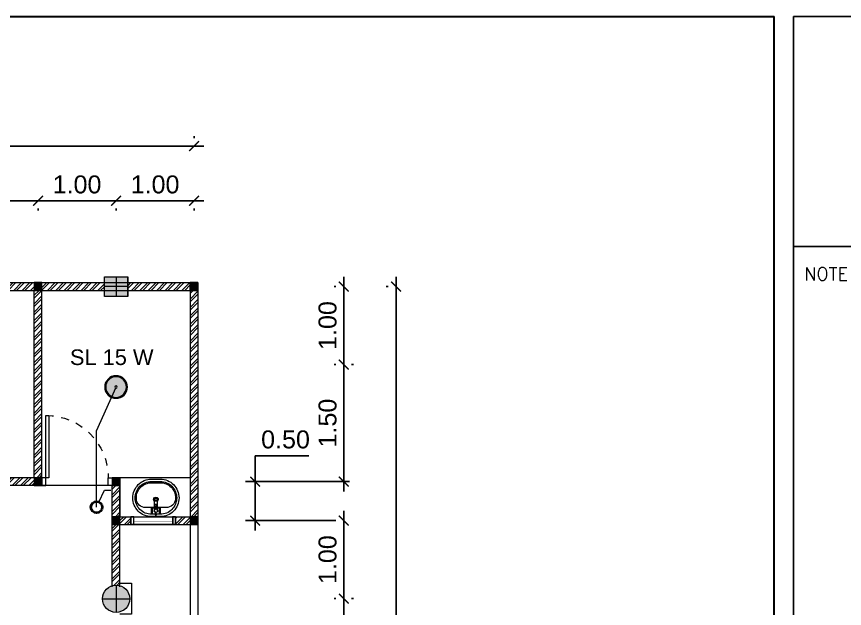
# Model space of a CAD drawing. Header units: millimetres. Extents: x -667 to -468, y -723 to -475.
# Drawn here: x -606.04 to -595.43, y -668.92 to -661.34 of the extents above; entities that cross this region are included whole.
import ezdxf

# ---------------------------------------------------------------- set-up
doc = ezdxf.new("R2010")
doc.units = ezdxf.units.MM
doc.linetypes.add('CENTER', pattern=[2, 1.25, -0.25, 0.25, -0.25])
doc.linetypes.add('HIDDEN', pattern=[0.375, 0.25, -0.125])
doc.layers.get('0').update_dxf_attribs({"lineweight": 9})
doc.layers.get('Defpoints').update_dxf_attribs({"lineweight": 0})
for name, color, linetype, lineweight in [('BLOCK', 231, 'Continuous', 5), ('COLUMN', 11, 'Continuous', 9), ('dinding', 36, 'Continuous', 9), ('DOOR', 6, 'Continuous', 5), ('FIX', 12, 'Continuous', 9), ('Furniture', 172, 'Continuous', 0), ('HIDDEN', 9, 'HIDDEN', 5), ('NOTASI', 250, 'Continuous', 5), ('pintu', 6, 'Continuous', 5)]:
    doc.layers.add(name, color=color, linetype=linetype, lineweight=lineweight)
doc.layers.add('KOP', color=1, linetype='Continuous')
doc.styles.add('ROMANS', font='romans.shx')
doc.styles.get("Standard").update_dxf_attribs({"font": 'arial.ttf'})
doc.dimstyles.new('Copy of 1-100', dxfattribs={"dimtxt": 0.23, "dimasz": 0.125, "dimexe": 0.125, "dimexo": 0.1, "dimgap": 0.09, "dimtad": 1, "dimtoh": 1, "dimzin": 0, "dimdsep": 46, "dimtxsty": 'Standard', "dimblk": 'ARCHTICK', "dimcen": 0.09, "dimdle": 0.125, "dimclrt": 2, "dimadec": 0, "dimazin": 0, "dimtfac": 1, "dimtofl": 0, "dimtmove": 0, "dimatfit": 3, "dimldrblk": 'ARCHTICK', "dimfxl": 1, "dimtolj": 1, "dimtzin": 0, "dimarcsym": 0})
pattern_1 = [(45, (37.383015, -159.11042), (-0.053881537, 0.053881537), []), (45, (37.418936, -159.11042), (-0.053881537, 0.053881537), [])]

# ---------------------------------------------------------------- blocks, each defined once
blk = doc.blocks.new('EW2433')
at = {"layer": 'KOP', "color": 11, "ltscale": 0.1}
for p, q in [((483.0215, -195.9497), (500.4465, -195.9497)), ((500.4441, -195.9522), (483.0239, -195.9522)), ((500.4441, -209.5931), (500.4441, -195.9522)), ((500.4465, -195.9497), (500.4465, -209.5956))]:
    blk.add_line(p, q, dxfattribs=at)
at = {"layer": 'KOP', "ltscale": 0.1}
blk.add_line((500.5786, -195.9497), (502.5381, -195.9497), dxfattribs=at)
at = {"layer": 'KOP', "linetype": 'Continuous'}
for p, q in [((500.5786, -209.5956), (500.5786, -195.9497)), ((500.5786, -195.9497), (502.5381, -195.9497))]:
    blk.add_line(p, q, dxfattribs=at)
at = {"layer": 'KOP', "color": 1, "ltscale": 0.1}
blk.add_line((502.5381, -197.5206), (500.5786, -197.5206), dxfattribs=at)
at = {"layer": 'KOP', "color": 1, "linetype": 'Continuous', "style": 'ROMANS', "width": 1}
blk.add_text('NOTE', height=0.08818, dxfattribs=at).set_placement((500.6522, -197.7529))
blk = doc.blocks.new('FFFF')
at = {"layer": 'NOTASI', "ltscale": 0.01}
h = blk.add_hatch(color=256, dxfattribs=at)
h.paths.add_polyline_path([(-508.37, -250.991), (-508.495, -250.991), (-508.495, -251.141), (-508.37, -251.141)])
h.paths.add_polyline_path([(-508.37, -251.141), (-508.495, -251.141), (-508.495, -251.291), (-508.37, -251.291)])
h.paths.add_polyline_path([(-508.495, -251.141), (-508.62, -251.141), (-508.62, -251.291), (-508.495, -251.291)])
h.paths.add_polyline_path([(-508.495, -250.991), (-508.62, -250.991), (-508.62, -251.141), (-508.495, -251.141)])
at = {"ltscale": 0.01}
for p, q in [((-508.37, -250.991), (-508.62, -250.991)), ((-508.495, -250.991), (-508.495, -251.291)), ((-508.62, -251.141), (-508.37, -251.141))]:
    blk.add_line(p, q, dxfattribs=at)
blk.add_lwpolyline([(-508.62, -250.991), (-508.37, -250.991), (-508.37, -251.291), (-508.62, -251.291)], close=True, dxfattribs=at)
blk = doc.blocks.new('32')
at = {"layer": 'NOTASI'}
h = blk.add_hatch(color=256, dxfattribs=at)
h.paths.add_polyline_path([(2106.822, 191.47), (2106.772, 191.47), (2106.772, 191.42), (2106.822, 191.42)])
h.paths.add_polyline_path([(2106.872, 191.47), (2106.822, 191.47), (2106.822, 191.42), (2106.872, 191.42)])
h.paths.add_polyline_path([(2106.872, 191.42), (2106.822, 191.42), (2106.822, 191.37), (2106.872, 191.37)])
h.paths.add_polyline_path([(2106.822, 191.42), (2106.772, 191.42), (2106.772, 191.37), (2106.822, 191.37)])
at = {"layer": 'BLOCK'}
for p, q in [((2106.822, 191.47), (2106.822, 191.37)), ((2106.772, 191.42), (2106.872, 191.42))]:
    blk.add_line(p, q, dxfattribs=at)
blk.add_lwpolyline([(2106.872, 191.47), (2106.772, 191.47), (2106.772, 191.37), (2106.872, 191.37)], close=True, dxfattribs=at)
blk = doc.blocks.new('L851')
at = {"layer": 'FIX'}
for p, q in [((0.075, 0.045), (0.15, 0.045)), ((0.077, 0.005), (0.093, 0.005)), ((0.075, -0.045), (0.15, -0.045))]:
    blk.add_line(p, q, dxfattribs=at)
for points in [[(0.52, 0), (0.52, 0.057, 0.098726), (0.502, 0.149, 0.098588), (0.45, 0.226, 0.098394), (0.372, 0.278, 0.098257), (0.28, 0.296, 0.098257), (0.188, 0.278, 0.098394), (0.11, 0.226, 0.098588), (0.058, 0.149, 0.098726), (0.04, 0.057), (0.04, 0), (0.04, -0.057, 0.098726), (0.058, -0.149, 0.098588), (0.11, -0.226, 0.098394), (0.188, -0.278, 0.098257), (0.28, -0.296, 0.098257), (0.372, -0.278, 0.098394), (0.45, -0.226, 0.098588), (0.502, -0.149, 0.098726), (0.52, -0.057)], [(0.155, 0), (0.155, -0.131, 0.394963), (0.267, -0.251, 0.016544), (0.28, -0.251, 0.098257), (0.355, -0.237, 0.098394), (0.418, -0.194, 0.098588), (0.46, -0.131, 0.098726), (0.475, -0.057), (0.475, 0), (0.475, 0.057, 0.098726), (0.46, 0.131, 0.098588), (0.418, 0.194, 0.098394), (0.355, 0.237, 0.098257), (0.28, 0.251, 0.016544), (0.267, 0.251, 0.394963), (0.155, 0.131)], [(0.062, 0.004, -0.414214), (0.066, 0.007), (0.075, 0.007, -0.414214), (0.077, 0.004), (0.077, 0), (0.077, -0.005, -0.414214), (0.075, -0.008), (0.066, -0.008, -0.414214), (0.062, -0.005), (0.062, 0)], [(0.138, 0, 1), (0.093, 0, 1)], [(0.245, 0, 1), (0.275, 0, 1)]]:
    blk.add_lwpolyline(points, format="xyb", close=True, dxfattribs=at)
for points in [[(0.07, -0.008), (0.07, -0.057, 0.098726), (0.086, -0.137, 0.098588), (0.131, -0.205, 0.098394), (0.2, -0.25, 0.098257), (0.28, -0.266, 0.098257), (0.36, -0.25, 0.098394), (0.429, -0.205, 0.098588), (0.474, -0.137, 0.098726), (0.49, -0.057), (0.49, 0), (0.49, 0.057, 0.098726), (0.474, 0.137, 0.098588), (0.429, 0.205, 0.098394), (0.36, 0.25, 0.098257), (0.28, 0.266, 0.098257), (0.2, 0.25, 0.098394), (0.131, 0.205, 0.098588), (0.086, 0.137, 0.098726), (0.07, 0.057), (0.07, 0.007)], [(0.075, 0.007), (0.075, 0.05, -0.414214), (0.085, 0.06), (0.14, 0.06, -0.414214), (0.15, 0.05), (0.15, 0), (0.15, -0.05, -0.414214), (0.14, -0.06), (0.085, -0.06, -0.414214), (0.075, -0.05), (0.075, -0.008)], [(0.136, 0.007), (0.175, 0.007, 0.414214), (0.177, 0.009), (0.177, 0.01), (0.198, 0.01)], [(0.175, -0.008), (0.175, -0.012, 0.414214), (0.178, -0.015), (0.195, -0.015, 0.414214), (0.198, -0.012), (0.198, 0), (0.198, 0.012, 0.414214), (0.195, 0.015), (0.178, 0.015, 0.414214), (0.175, 0.012), (0.175, 0.007)], [(0.24, -0.023, 0.645751), (0.29, 0, 0.645751), (0.24, 0.022, 0.645751)], [(0.242, -0.018, 0.664568), (0.285, 0, 0.664568), (0.242, 0.018, 0.664568)], [(0.136, -0.008), (0.175, -0.008, -0.414214), (0.177, -0.009), (0.177, -0.01), (0.198, -0.01)]]:
    blk.add_lwpolyline(points, format="xyb", dxfattribs=at)
for points in [[(0.115, 0.022), (0.242, 0.022), (0.242, 0), (0.242, -0.023), (0.115, -0.023)], [(0.237, 0.022), (0.237, 0), (0.237, -0.023)], [(0.077, -0.005), (0.093, -0.005)]]:
    blk.add_lwpolyline(points, dxfattribs=at)
blk = doc.blocks.new('*U614')
for points in [[(81823, 24533), (81823, 25333), (81783, 25333), (81783, 24533)], [(80973, 24433), (81023, 24433), (81023, 24533), (80973, 24533)], [(81823, 24533), (81873, 24533), (81873, 24433), (81823, 24433)]]:
    blk.add_lwpolyline(points, close=True)
at = {"layer": 'HIDDEN'}
blk.add_arc((81823, 24533), 800, 90, 180, dxfattribs=at)
blk = doc.blocks.new('_ArchTick')
at = {"color": 0, "linetype": 'ByBlock', "const_width": 0.15}
blk.add_lwpolyline([(-0.5, -0.5), (0.5, 0.5)], dxfattribs=at)
blk = doc.blocks.new('*D952')
at = {"layer": 'Defpoints', "color": 0}
for p in [(-621.765, -662.998), (-603.765, -662.998), (-603.765, -662.998)]:
    blk.add_point(p, dxfattribs=at)
at = {"layer": 'NOTASI', "color": 0, "lineweight": -2}
for p, q in [((-621.765, -662.898), (-621.765, -662.873)), ((-603.765, -662.898), (-603.765, -662.873)), ((-621.89, -662.998), (-603.64, -662.998))]:
    blk.add_line(p, q, dxfattribs=at)
at = {"layer": 'NOTASI', "color": 0, "lineweight": -2, "xscale": 0.125, "yscale": 0.125, "zscale": 0.125, "rotation": 180}
blk.add_blockref('_ArchTick', (-621.765, -662.998), dxfattribs=at)
at = {"layer": 'NOTASI', "color": 0, "lineweight": -2, "xscale": 0.125, "yscale": 0.125, "zscale": 0.125}
blk.add_blockref('_ArchTick', (-603.765, -662.998), dxfattribs=at)
at = {"layer": 'NOTASI', "color": 2, "insert": (-612.765, -662.791), "char_height": 0.23, "attachment_point": 5}
blk.add_mtext('\\A1;18.00', dxfattribs=at)
blk = doc.blocks.new('*D956')
at = {"layer": 'Defpoints', "color": 0}
for p in [(-610.265, -663.698), (-605.765, -663.698), (-605.765, -663.698)]:
    blk.add_point(p, dxfattribs=at)
at = {"layer": 'NOTASI', "color": 0, "lineweight": -2}
for p, q in [((-610.39, -663.698), (-605.64, -663.698)), ((-610.265, -663.798), (-610.265, -663.823)), ((-605.765, -663.798), (-605.765, -663.823))]:
    blk.add_line(p, q, dxfattribs=at)
at = {"layer": 'NOTASI', "color": 0, "lineweight": -2, "xscale": 0.125, "yscale": 0.125, "zscale": 0.125, "rotation": 180}
blk.add_blockref('_ArchTick', (-610.265, -663.698), dxfattribs=at)
at = {"layer": 'NOTASI', "color": 0, "lineweight": -2, "xscale": 0.125, "yscale": 0.125, "zscale": 0.125}
blk.add_blockref('_ArchTick', (-605.765, -663.698), dxfattribs=at)
at = {"layer": 'NOTASI', "color": 2, "insert": (-608.015, -663.491), "char_height": 0.23, "attachment_point": 5}
blk.add_mtext('\\A1;4.50', dxfattribs=at)
blk = doc.blocks.new('*D957')
at = {"layer": 'Defpoints', "color": 0}
for p in [(-605.765, -663.698), (-604.765, -663.698), (-604.765, -663.698)]:
    blk.add_point(p, dxfattribs=at)
at = {"layer": 'NOTASI', "color": 0, "lineweight": -2}
for p, q in [((-605.89, -663.698), (-604.64, -663.698)), ((-605.765, -663.798), (-605.765, -663.823)), ((-604.765, -663.798), (-604.765, -663.823))]:
    blk.add_line(p, q, dxfattribs=at)
at = {"layer": 'NOTASI', "color": 0, "lineweight": -2, "xscale": 0.125, "yscale": 0.125, "zscale": 0.125, "rotation": 180}
blk.add_blockref('_ArchTick', (-605.765, -663.698), dxfattribs=at)
at = {"layer": 'NOTASI', "color": 0, "lineweight": -2, "xscale": 0.125, "yscale": 0.125, "zscale": 0.125}
blk.add_blockref('_ArchTick', (-604.765, -663.698), dxfattribs=at)
at = {"layer": 'NOTASI', "color": 2, "insert": (-605.265, -663.491), "char_height": 0.23, "attachment_point": 5}
blk.add_mtext('\\A1;1.00', dxfattribs=at)
blk = doc.blocks.new('*D958')
at = {"layer": 'Defpoints', "color": 0}
for p in [(-604.765, -663.698), (-603.765, -663.698), (-603.765, -663.698)]:
    blk.add_point(p, dxfattribs=at)
at = {"layer": 'NOTASI', "color": 0, "lineweight": -2}
for p, q in [((-604.89, -663.698), (-603.64, -663.698)), ((-604.765, -663.798), (-604.765, -663.823)), ((-603.765, -663.798), (-603.765, -663.823))]:
    blk.add_line(p, q, dxfattribs=at)
at = {"layer": 'NOTASI', "color": 0, "lineweight": -2, "xscale": 0.125, "yscale": 0.125, "zscale": 0.125, "rotation": 180}
blk.add_blockref('_ArchTick', (-604.765, -663.698), dxfattribs=at)
at = {"layer": 'NOTASI', "color": 0, "lineweight": -2, "xscale": 0.125, "yscale": 0.125, "zscale": 0.125}
blk.add_blockref('_ArchTick', (-603.765, -663.698), dxfattribs=at)
at = {"layer": 'NOTASI', "color": 2, "insert": (-604.265, -663.491), "char_height": 0.23, "attachment_point": 5}
blk.add_mtext('\\A1;1.00', dxfattribs=at)
blk = doc.blocks.new('*D963')
at = {"layer": 'Defpoints', "color": 0}
for p in [(-601.846, -668.798), (-601.846, -668.798), (-601.846, -671.798)]:
    blk.add_point(p, dxfattribs=at)
at = {"layer": 'NOTASI', "color": 0, "lineweight": -2}
for p, q in [((-601.846, -671.923), (-601.846, -668.673)), ((-601.746, -668.798), (-601.721, -668.798)), ((-601.946, -671.798), (-601.971, -671.798))]:
    blk.add_line(p, q, dxfattribs=at)
at = {"layer": 'NOTASI', "color": 0, "lineweight": -2, "xscale": 0.125, "yscale": 0.125, "zscale": 0.125}
for p, rotation in [((-601.846, -668.798), 90), ((-601.846, -671.798), 270)]:
    blk.add_blockref('_ArchTick', p, dxfattribs=dict(at, rotation=rotation))
at = {"layer": 'NOTASI', "color": 2, "insert": (-602.053, -670.298), "char_height": 0.23, "attachment_point": 5, "rotation": 90}
blk.add_mtext('\\A1;3.00', dxfattribs=at)
blk = doc.blocks.new('*D964')
at = {"layer": 'Defpoints', "color": 0}
for p in [(-601.846, -667.798), (-601.846, -667.798), (-601.846, -668.798)]:
    blk.add_point(p, dxfattribs=at)
at = {"layer": 'NOTASI', "color": 0, "lineweight": -2}
for p, q in [((-601.846, -668.923), (-601.846, -667.673)), ((-601.946, -667.798), (-601.971, -667.798)), ((-601.946, -668.798), (-601.971, -668.798))]:
    blk.add_line(p, q, dxfattribs=at)
at = {"layer": 'NOTASI', "color": 0, "lineweight": -2, "xscale": 0.125, "yscale": 0.125, "zscale": 0.125}
for p, rotation in [((-601.846, -667.798), 90), ((-601.846, -668.798), 270)]:
    blk.add_blockref('_ArchTick', p, dxfattribs=dict(at, rotation=rotation))
at = {"layer": 'NOTASI', "color": 2, "insert": (-602.053, -668.298), "char_height": 0.23, "attachment_point": 5, "rotation": 90}
blk.add_mtext('\\A1;1.00', dxfattribs=at)
blk = doc.blocks.new('*D965')
at = {"layer": 'Defpoints', "color": 0}
for p in [(-601.846, -665.798), (-601.846, -665.798), (-601.846, -667.298)]:
    blk.add_point(p, dxfattribs=at)
at = {"layer": 'NOTASI', "color": 0, "lineweight": -2}
for p, q in [((-601.846, -667.423), (-601.846, -665.673)), ((-601.946, -665.798), (-601.971, -665.798)), ((-601.946, -667.298), (-601.971, -667.298))]:
    blk.add_line(p, q, dxfattribs=at)
at = {"layer": 'NOTASI', "color": 0, "lineweight": -2, "xscale": 0.125, "yscale": 0.125, "zscale": 0.125}
for p, rotation in [((-601.846, -665.798), 90), ((-601.846, -667.298), 270)]:
    blk.add_blockref('_ArchTick', p, dxfattribs=dict(at, rotation=rotation))
at = {"layer": 'NOTASI', "color": 2, "insert": (-602.053, -666.548), "char_height": 0.23, "attachment_point": 5, "rotation": 90}
blk.add_mtext('\\A1;1.50', dxfattribs=at)
blk = doc.blocks.new('*D966')
at = {"layer": 'Defpoints', "color": 0}
for p in [(-601.846, -664.798), (-601.846, -664.798), (-601.846, -665.798)]:
    blk.add_point(p, dxfattribs=at)
at = {"layer": 'NOTASI', "color": 0, "lineweight": -2}
for p, q in [((-601.846, -665.923), (-601.846, -664.673)), ((-601.946, -664.798), (-601.971, -664.798)), ((-601.746, -665.798), (-601.721, -665.798))]:
    blk.add_line(p, q, dxfattribs=at)
at = {"layer": 'NOTASI', "color": 0, "lineweight": -2, "xscale": 0.125, "yscale": 0.125, "zscale": 0.125}
for p, rotation in [((-601.846, -664.798), 90), ((-601.846, -665.798), 270)]:
    blk.add_blockref('_ArchTick', p, dxfattribs=dict(at, rotation=rotation))
at = {"layer": 'NOTASI', "color": 2, "insert": (-602.053, -665.298), "char_height": 0.23, "attachment_point": 5, "rotation": 90}
blk.add_mtext('\\A1;1.00', dxfattribs=at)
blk = doc.blocks.new('*D967')
at = {"layer": 'Defpoints', "color": 0}
for p in [(-601.176, -664.798), (-601.176, -664.798), (-601.346, -684.798)]:
    blk.add_point(p, dxfattribs=at)
at = {"layer": 'NOTASI', "color": 0, "lineweight": -2}
for p, q in [((-601.176, -684.923), (-601.176, -664.673)), ((-601.276, -664.798), (-601.301, -664.798)), ((-601.246, -684.798), (-601.051, -684.798))]:
    blk.add_line(p, q, dxfattribs=at)
at = {"layer": 'NOTASI', "color": 0, "lineweight": -2, "xscale": 0.125, "yscale": 0.125, "zscale": 0.125}
for p, rotation in [((-601.176, -664.798), 90), ((-601.176, -684.798), 270)]:
    blk.add_blockref('_ArchTick', p, dxfattribs=dict(at, rotation=rotation))
at = {"layer": 'NOTASI', "color": 2, "insert": (-601.384, -674.798), "char_height": 0.23, "attachment_point": 5, "rotation": 90}
blk.add_mtext('\\A1;20.00', dxfattribs=at)
blk = doc.blocks.new('VFE')
for points in [[(-641.365, -508.738), (-641.325, -508.738), (-641.325, -508.638), (-641.365, -508.638)], [(-640.79, -508.738), (-641.365, -508.738), (-641.365, -508.638), (-640.79, -508.638)], [(-641.327, -508.64), (-641.363, -508.64), (-641.363, -508.736), (-641.327, -508.736)], [(-640.83, -508.738), (-640.79, -508.738), (-640.79, -508.638), (-640.83, -508.638)], [(-640.792, -508.64), (-640.828, -508.64), (-640.828, -508.736), (-640.792, -508.736)]]:
    blk.add_lwpolyline(points, close=True)
at = {"linetype": 'CENTER', "ltscale": 0.1, "const_width": 0.002}
blk.add_lwpolyline([(-641.325, -508.703), (-640.83, -508.703)], dxfattribs=at)
blk = doc.blocks.new('*D980')
at = {"layer": 'Defpoints', "color": 0}
for p in [(-602.982, -667.298), (-601.673, -667.298), (-601.846, -667.798)]:
    blk.add_point(p, dxfattribs=at)
at = {"layer": 'NOTASI', "color": 0, "lineweight": -2}
for p, q in [((-602.982, -667.298), (-602.982, -666.966)), ((-602.982, -666.966), (-602.295, -666.966)), ((-601.773, -667.298), (-603.107, -667.298)), ((-602.982, -667.923), (-602.982, -667.298)), ((-601.946, -667.798), (-603.107, -667.798))]:
    blk.add_line(p, q, dxfattribs=at)
at = {"layer": 'NOTASI', "color": 0, "lineweight": -2, "xscale": 0.125, "yscale": 0.125, "zscale": 0.125}
for p, rotation in [((-602.982, -667.298), 90), ((-602.982, -667.798), 270)]:
    blk.add_blockref('_ArchTick', p, dxfattribs=dict(at, rotation=rotation))
at = {"layer": 'NOTASI', "color": 2, "insert": (-602.593, -666.759), "char_height": 0.23, "attachment_point": 5}
blk.add_mtext('\\A1;0.50', dxfattribs=at)
blk = doc.blocks.new('kolommm bulat')
at = {"layer": 'NOTASI'}
h = blk.add_hatch(color=256, dxfattribs=at)
h.paths.add_polyline_path([(-808.914, -494.931), (-808.914, -495.106), (-808.739, -495.106, 0.414214)])
h.paths.add_polyline_path([(-808.914, -494.931, 0.414214), (-809.089, -495.106), (-808.914, -495.106)])
h.paths.add_polyline_path([(-808.914, -495.106), (-809.089, -495.106, 0.414214), (-808.914, -495.281)])
h.paths.add_polyline_path([(-808.739, -495.106), (-808.914, -495.106), (-808.914, -495.281, 0.414214)])
for p, q in [((-808.914, -494.931), (-808.914, -495.281)), ((-809.089, -495.106), (-808.739, -495.106))]:
    blk.add_line(p, q)
blk.add_circle((-808.914, -495.106), 0.175)
blk = doc.blocks.new('baret bulat')
h = blk.add_hatch(color=256)
h.set_gradient(color1=(2, 121, 4), one_color=1, tint=1, name='SPHERICAL')
h.paths.add_polyline_path([(0.036, 0, 1), (-0.036, 0, 1)], flags=0)
h.paths.add_polyline_path([(-0.321, 0, 1), (0.321, 0, 1)])
h.paths.add_polyline_path([(0.294, 0, -1), (-0.294, 0, -1)], flags=16)
h.paths.add_polyline_path([(0.036, 0, -1), (-0.036, 0, -1)], flags=0)
h = blk.add_hatch(color=256)
h.set_gradient(color1=(251, 236, 121), one_color=1, tint=1, name='SPHERICAL')
h.paths.add_polyline_path([(0.294, 0, 1), (-0.294, 0, 1)])
h.paths.add_polyline_path([(-0.036, 0, -1), (0.036, 0, -1)], flags=16)
for radius in [0.321, 0.294, 0.0363]:
    blk.add_circle((0, 0), radius)
blk = doc.blocks.new('saklar tunggal')
at = {"color": 242, "true_color": 0xbb071f}
for p, q in [((0.05, 0.11), (0.166, 0.364)), ((0.166, 0.364), (0.3, 0.364))]:
    blk.add_line(p, q, dxfattribs=at)
at = {"color": 242, "lineweight": 35, "true_color": 0xbb071f}
blk.add_circle((0, 0), 0.121, dxfattribs=at)

msp = doc.modelspace()

# ---------------------------------------------------------------- hatches: boundary and pattern name
at = {"layer": 'NOTASI'}
h = msp.add_hatch(dxfattribs=at)
h.set_pattern_fill('ANSI32', color=256, scale=0.008, style=0)
h.set_pattern_definition(pattern_1)
h.paths.add_polyline_path([(-605.815, -664.748), (-610.115, -664.748), (-610.115, -664.848), (-605.815, -664.848)])
h.paths.add_polyline_path([(-604.915, -664.748), (-605.715, -664.748), (-605.715, -664.848), (-604.915, -664.848)])
h.paths.add_polyline_path([(-603.815, -664.748), (-604.615, -664.748), (-604.615, -664.848), (-603.815, -664.848)])
h.paths.add_polyline_path([(-603.715, -664.848), (-603.815, -664.848), (-603.815, -667.748), (-603.715, -667.748)])
h.paths.add_polyline_path([(-605.715, -664.848), (-605.815, -664.848), (-605.815, -667.248), (-605.715, -667.248)])
h.paths.add_polyline_path([(-605.815, -667.248), (-610.215, -667.248), (-610.215, -667.348), (-605.815, -667.348)])
h.paths.add_polyline_path([(-610.215, -664.923), (-610.315, -664.923), (-610.315, -665.703), (-610.215, -665.703)])
h.paths.add_polyline_path([(-610.215, -667.348), (-610.315, -667.348), (-610.315, -668.673), (-610.215, -668.673)])
h = msp.add_hatch(dxfattribs=at)
h.set_pattern_fill('ANSI32', color=256, scale=0.008, style=0)
h.set_pattern_definition(pattern_1)
h.paths.add_polyline_path([(-604.715, -667.348), (-604.815, -667.348), (-604.815, -667.748), (-604.715, -667.748)])
h.paths.add_polyline_path([(-604.715, -667.848), (-604.815, -667.848), (-604.815, -668.631, -0.145898), (-604.715, -668.631)])
h.paths.add_polyline_path([(-603.815, -667.748), (-604, -667.748), (-604, -667.848), (-603.815, -667.848)])
h.paths.add_polyline_path([(-604.575, -667.748), (-604.715, -667.748), (-604.715, -667.848), (-604.575, -667.848)])

# ---------------------------------------------------------------- linework, layer by layer
at = {"color": 1, "linetype": 'ByBlock', "true_color": 0xff1a1a}
for p, q in [((-605.014, -666.646), (-604.765, -666.086)), ((-605.014, -667.626), (-605.014, -666.646))]:
    msp.add_line(p, q, dxfattribs=at)
msp.add_lwpolyline([(-604.715, -668.598), (-604.565, -668.598), (-604.565, -668.998), (-604.715, -668.998)])
at = {"layer": 'dinding'}
for p, q in [((-621.815, -664.748), (-603.715, -664.748)), ((-603.715, -664.748), (-603.715, -684.848)), ((-621.715, -664.848), (-603.815, -664.848)), ((-605.815, -667.248), (-605.815, -664.848)), ((-605.715, -667.248), (-605.715, -664.848)), ((-603.815, -664.848), (-603.815, -684.748)), ((-605.625, -667.248), (-610.215, -667.248)), ((-604.815, -667.348), (-610.215, -667.348)), ((-604.815, -668.648), (-604.815, -667.348)), ((-604.715, -668.648), (-604.715, -667.248)), ((-604.715, -667.748), (-603.815, -667.748)), ((-604.715, -667.848), (-603.815, -667.848))]:
    msp.add_line(p, q, dxfattribs=at)
at = {"layer": 'NOTASI'}
msp.add_lwpolyline([(-603.815, -667.248), (-604.715, -667.248), (-604.715, -667.748)], dxfattribs=at)

# ---------------------------------------------------------------- block references
for name, p, xscale, yscale, zscale in [('EW2433', (-1534.666, -293.932), 1.875, 1.875, 1.875), ('saklar tunggal', (-605.014, -667.626), 0.6011865158496799, 0.6011865158496799, 0.6011865158496799)]:
    msp.add_blockref(name, p, dxfattribs=dict(xscale=xscale, yscale=yscale, zscale=zscale))
at = {"xscale": -0.4508898868872598, "yscale": 0.4508898868872598, "zscale": 0.4508898868872598, "rotation": 180}
msp.add_blockref('baret bulat', (-604.765, -666.086), dxfattribs=at)
at = {"layer": 'COLUMN', "rotation": 270}
for name, p in [('FFFF', (-353.624, -1173.294)), ('32', (-797.185, 1442.024)), ('32', (-795.185, 1442.024)), ('32', (-797.185, 1439.524)), ('32', (-796.185, 1439.524)), ('32', (-796.185, 1439.024)), ('32', (-795.185, 1439.024))]:
    msp.add_blockref(name, p, dxfattribs=at)
at = {"layer": 'COLUMN', "xscale": -1, "rotation": 270}
msp.add_blockref('32', (-795.185, -2771.621), dxfattribs=at)
at = {"layer": 'COLUMN'}
msp.add_blockref('kolommm bulat', (204.149, -173.693), dxfattribs=at)
at = {"layer": 'DOOR', "xscale": -0.0009999999999763531, "yscale": 0.0009999999999763531, "zscale": 0.0009999999999763531}
msp.add_blockref('*U614', (-523.842, -691.782), dxfattribs=at)
at = {"layer": 'Furniture', "xscale": -1, "rotation": 270}
msp.add_blockref('L851', (-604.254, -667.787), dxfattribs=at)
at = {"layer": 'pintu'}
msp.add_blockref('VFE', (36.789, -159.11), dxfattribs=at)

# ---------------------------------------------------------------- texts
at = {"color": 1, "linetype": 'ByBlock', "true_color": 0xff1a1a, "insert": (-605.356, -665.604), "char_height": 0.2, "attachment_point": 1}
msp.add_mtext_dynamic_manual_height_columns('{\\C256;SL 15 W}', width=1.6668, gutter_width=12.5, heights=[0], dxfattribs=at)

# ---------------------------------------------------------------- dimensions: what is measured, and where the dimension line sits
at = {"layer": 'NOTASI'}
for base, p1, p2, picture, middle in [((-603.765, -662.998), (-621.765, -662.998), (-603.765, -662.998), '*D952', (-612.765, -662.791)), ((-605.765, -663.698), (-610.265, -663.698), (-605.765, -663.698), '*D956', (-608.015, -663.491)), ((-604.765, -663.698), (-605.765, -663.698), (-604.765, -663.698), '*D957', (-605.265, -663.491)), ((-603.765, -663.698), (-604.765, -663.698), (-603.765, -663.698), '*D958', (-604.265, -663.491))]:
    dim = msp.add_linear_dim(base=base, p1=p1, p2=p2, dimstyle='Copy of 1-100', dxfattribs=at)
    dim.commit()
    dim.dimension.update_dxf_attribs({"geometry": picture, "text_midpoint": middle})
for base, p1, p2, picture, middle in [((-601.846, -664.798), (-601.846, -665.798), (-601.846, -664.798), '*D966', (-602.053, -665.298)), ((-601.176, -664.798), (-601.346, -684.798), (-601.176, -664.798), '*D967', (-601.384, -674.798)), ((-601.846, -665.798), (-601.846, -667.298), (-601.846, -665.798), '*D965', (-602.053, -666.548)), ((-601.846, -667.798), (-601.846, -668.798), (-601.846, -667.798), '*D964', (-602.053, -668.298)), ((-601.846, -668.798), (-601.846, -671.798), (-601.846, -668.798), '*D963', (-602.053, -670.298))]:
    dim = msp.add_linear_dim(base=base, p1=p1, p2=p2, angle=90, dimstyle='Copy of 1-100', dxfattribs=at)
    dim.commit()
    dim.dimension.update_dxf_attribs({"geometry": picture, "text_midpoint": middle})
dim = msp.add_linear_dim(base=(-602.982, -667.298), p1=(-601.846, -667.798), p2=(-601.673, -667.298), angle=90, dimstyle='Copy of 1-100', dxfattribs=at)
dim.commit()
dim.dimension.update_dxf_attribs({"geometry": '*D980', "text_midpoint": (-602.593, -666.966), "dimtype": 160})

doc.saveas('drawing.dxf')
